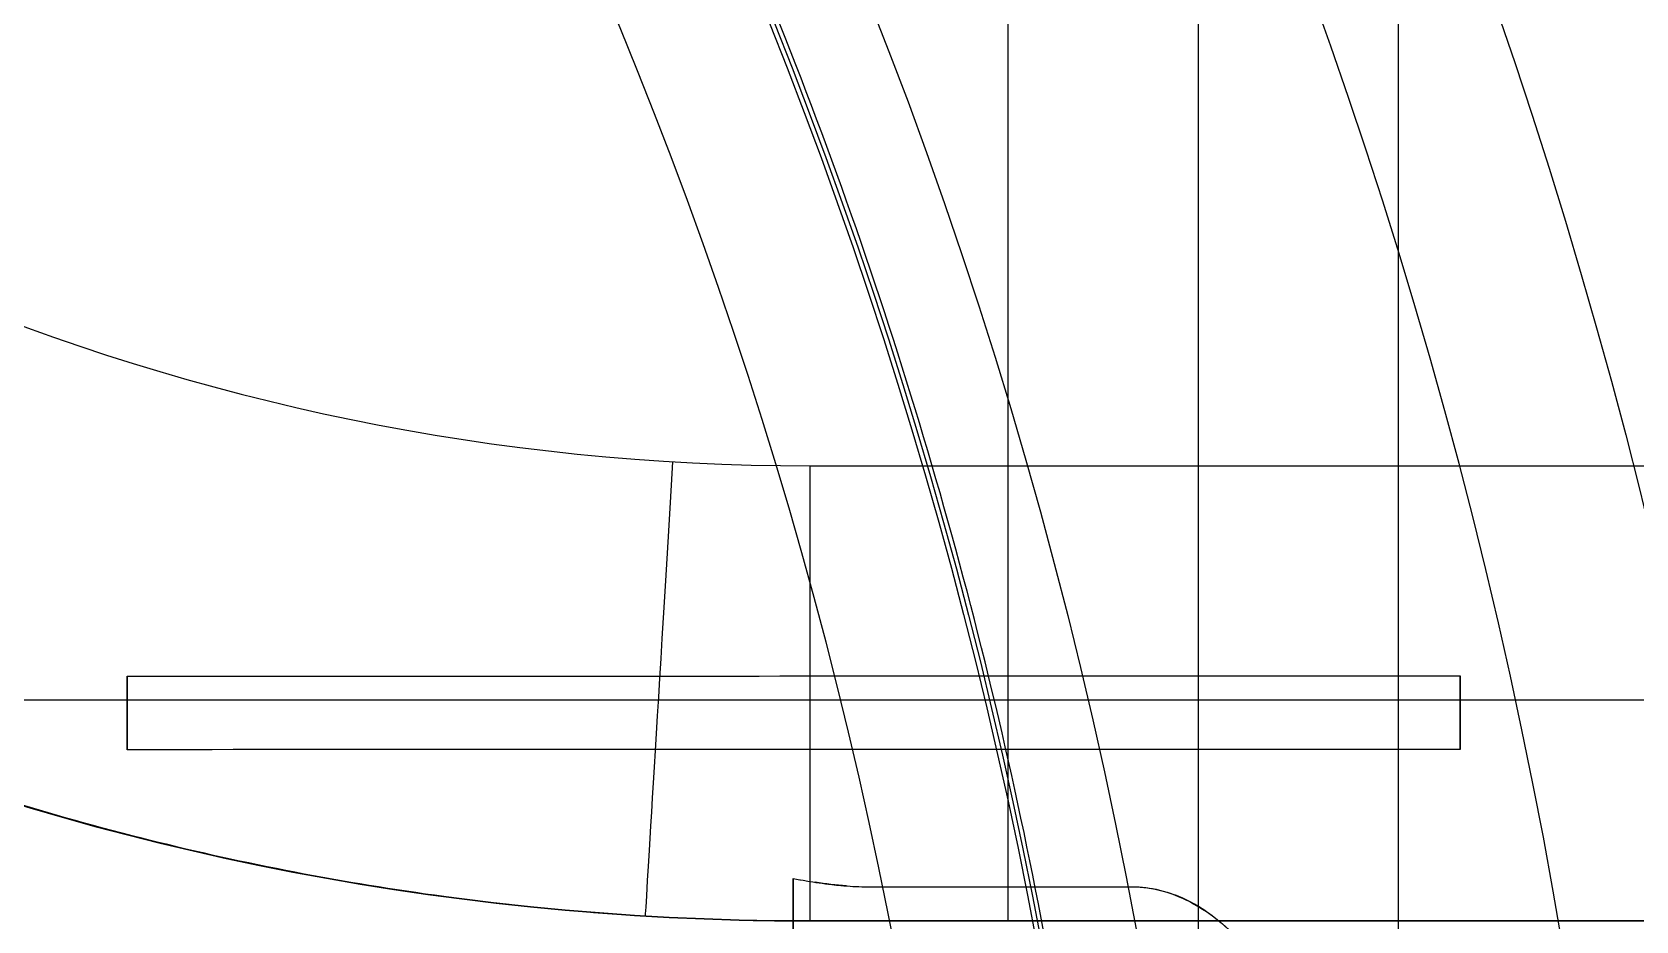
# Model space of a CAD drawing. Header units: centimetres. Extents: x -2.5 to 2.5, y -13.5 to 2.5.
# Drawn here: x 0.8291 to 1.1815, y 0.2 to 0.3953 of the extents above; entities that cross this region are included whole.
import ezdxf

# ---------------------------------------------------------------- set-up
doc = ezdxf.new("R2010")
doc.units = ezdxf.units.CM
doc.layers.add('Default', color=7, linetype='Continuous', true_color=0x000000)

msp = doc.modelspace()

# ---------------------------------------------------------------- linework, layer by layer
at = {"layer": 'Default'}
for p, q in [((1.085444867418393, -0.7031882867385881, 3.05025), (1.085444867418393, 0.7031882867385879, 3.05025)), ((1.129334868729999, -0.5354106253014035, 1.8), (1.129334868729999, 0.5354106252681818, 1.8)), ((1.04359362432205, 0.2, -11.7), (1.04359362432205, 0.4159445745840858, -11.7)), ((0.8499999999999999, 0.2537809012, 2.2623886966595), (0.8499999999999999, 0.237622442142, 2.2623886966595)), ((0.9964499962265, 0.2538141475102001, 2.211502189553624), (0.9964499962265, 0.2538141475102001, 2.208948747876861)), ((1.005420109046515, 0.2538161838581757, 2.205498484485), (1.011999574028707, 0.2538176774938151, 2.205498484485)), ((1.142899992453, 0.2376889347624, 2.150135025192), (1.142899992453, 0.2538473938204, 2.150135025192)), ((-1.934088661488434, 0.2485981687420008, 3.25025), (1.934088661488434, 0.2485981687420008, 3.25025)), ((0.8499999999999999, 0.245701671671, 2.263678292637101), (0.8499999999999999, 0.245701671671, 2.261123870540456)), ((1.142899992453, 0.2457681642914, 2.151424097371856), (1.142899992453, 0.2457681642914, 2.148871834458541)), ((0.9964499962265, 0.2376556884522, 2.21302653604962), (0.9964499962265, 0.2376556884522, 2.210473065171917)), ((1.011999756620934, 0.2376592184772661, 2.207026302257), (1.005416313022498, 0.2376577239384221, 2.207026302257)), ((0.99635707155, 0.2092952670036, 2.2148470802975), (0.99635707155, 0.1929373207968, 2.2148470802975)), ((1.039134641958049, 0.2074998826638, 2.1963377085385), (1.045479510541145, 0.2074998826638, 2.1963377085385)), ((1.041840141405, 0.2074998826638, 2.197804412545185), (1.041840141405, 0.2074998826638, 2.195251234809893)), ((0.99635707155, 0.2011162939002, 2.216136737052604), (0.99635707155, 0.2011162939002, 2.21358320672541)), ((0.9999999999999999, 0.2, -11.450113396515), (2.015138207310135, 0.2, -11.450113396515))]:
    msp.add_line(p, q, dxfattribs=at)
for centre, radius, start, end in [((0, 3.552713678800501e-16, -12.2), 2.499690594652, 270, 90), ((6.260144145811217e-31, -2.810513849101996e-15, -12), 2.15, 6.258339040098019e-14, 180), ((1.026037000564491e-30, -2.847253253075996e-15, -12.2), 2.15, 8.802782785268832e-14, 180), ((0, 0, -12.1), 2.15, 0, 180), ((-1.414489680939823e-09, -1.493782253447762e-09, -11.7), 2.032971016854729, 44.41990661493926, 268.9001442872669), ((-3.742783860616328e-13, -3.552713678800501e-16, 2.203600857458), 2.003255677910626, 58.7228649888192, 180), ((-2.665881612866612e-23, 1.550963648536927e-26, 2.75025), 2, 6.808335925920901e-14, 180.0000000004184), ((8.110872002696602e-24, 6.462348535570529e-28, 3.20025), 2, 359.9999999997692, 180), ((0, 0, 2.97525), 2, 0, 180), ((-1.793662034335766e-44, 5.329070518200752e-16, -3.2), 1.999999999999999, 270, 90), ((-3.781255180363882e-32, -1.577721810442024e-30, 2.70025), 1.95, 4.877168357825511e-14, 180), ((3.794285072632901e-44, 1.893266172530429e-30, 3.25025), 1.95, 5.921042714818517e-14, 180), ((4.571270710749215e-32, -2.68212707775144e-30, 2.733148992834), 1.865415327864, 5.56658527882042e-14, 180), ((9.768836129104305e-31, -2.847253253075997e-15, -12.2), 1.85, 8.802782785268759e-14, 180), ((0, 0, -12.1), 1.85, 0, 180), ((1.776356839400251e-16, 0, 2.3), 1.82, 7.016709298534877e-15, 180), ((0, 0, 2.28), 1.8, 7.016709298534877e-15, 180), ((0, 0, 1.4), 1.8, 0, 180), ((3.552713678800501e-16, 3.552713678800501e-16, 2.197942286341), 1.8, 0, 90.00000000000006), ((3.552713678800501e-16, 3.552713678800501e-16, 2.042057713659), 1.8, 0, 90.00000000000006), ((0, 0, 1.625), 1.775, 270, 90), ((0, 0, 2.218104481907), 1.775, 270, 90), ((0, 0, 1.7715522409535), 1.775, 270, 89.99999999999999), ((0, 0, 2.230604481907), 1.775, 270, 89.53141365220625), ((1.187006049008232e-12, 2.597921877622867e-15, 2.203600857458), 2.003255677909813, 359.9999999999999, 58.72286498885731), ((-2.40802933149098e-12, -1.486122336302742e-12, -11.7), 1.7086088901431, 55.00316425220173, 268.5990959644928), ((0, 0, -11.7), 1.70860889014, 55.00316425226172, 268.5990959644133), ((1.576960784177572e-13, -2.664535259100376e-15, -12.2), 1.700000000000158, 44.99922551872517, 180), ((0, 0, -11.949951539505), 1.7, 44.99922551872132, 180), ((0, -8.881784197001252e-16, -3.2), 1.700000000000001, 270, 90), ((0, 1.776356839400251e-16, 1.943104481907), 1.695, 270, 90), ((0, 1.776356839400251e-16, 2.193104481907), 1.695, 270, 90), ((0, 0, 1.968104481907), 1.67, 270, 90), ((-6.418400859435261e-09, 4.475350401378365e-09, -2.3), 1.60000000544864, 304.7777720339693, 235.2222891541464), ((0, 0, -2.85), 1.6, 270, 90), ((0, 0, 1.4), 1.592735026919, 7.016709298534877e-15, 180), ((0, 0, 1.3), 1.535, 7.016709298534877e-15, 180), ((0, 0, 0.9500000000000001), 1.535, 0, 180), ((-6.090588475787544e-09, 2.87672047960541e-07, 1.6), 1.574999693184827, 110.3329123390494, 69.66708705205367), ((0, 8.881784197001221e-17, 0.5), 1.469836076253, 270.0000000000001, 90), ((-1.802714568569962e-31, -1.037837607336e-15, -2.35), 1.45, 0, 180), ((0, 0, 0.8650000000000001), 1.45, 0, 180), ((6.217248937900877e-16, 6.217248937900877e-16, 0.5019870922842999), 1.449999999999999, 0, 90.00000000061235), ((1.479396646715422e-12, -9.206964080021863e-11, 1.4), 1.525000000073368, 112.0971810042805, 67.9028189950204), ((1, 0.8, -11.45011857674999), 0.6000000000000001, 90, 270), ((-2.003871841296328e-31, -1.055288824224e-15, -2.445), 1.355, 0, 180), ((1, 0.8, -11.1), 0.5, 90, 270), ((0, 0, 1.4), 1.3, 118.4481734429889, 61.55182655701113), ((-3.070880286606946e-17, 1.694822060471779e-12, 1.425), 1.274999999998073, 118.4481734430453, 61.55182655695467), ((0, 0, 1.7315294370165), 1.275, 118.448173467315, 61.55182647779476), ((-3.268433194673234e-13, 9.345413332084718e-13, 2.038058873912966), 1.274999999998938, 269.6396628476234, 61.55182639856582), ((8.881784197001273e-17, -9.174883075502294e-13, 2.143109796070999), 1.181485151023046, 118.722967137101, 61.27703286289901), ((4.440892098500626e-17, -1.101518876112095e-12, 2.097504004866), 1.037010000488325, 123.7969889265694, 56.20301107343055), ((3.579240015483265e-10, 3.067577525328602e-10, 1.800000000155609), 1.24982470060507, 1.253206826696466, 40.44108596794214), ((0, 0, 1.8), 1.249824701076, 1.253206840396972, 40.27234640094927), ((-1.414489503304139e-09, -1.49378216462992e-09, -11.7), 2.032971016854729, 268.9001442872669, 5.645786876412472)]:
    msp.add_arc(centre, radius, start, end, dxfattribs=at)
at = {"layer": 'Default', "extrusion": (0, 0, -1)}
for centre, radius, start, end in [((-3.410332196196464e-07, 8.468541827344467e-07, 11.6), 2.132971868070293, 271.0998644742624, 132.7700319573599), ((0, 0, 0.5500000000000007), 2, 90, 196.6607710957106), ((9.775724749385784e-32, -1.97215226305253e-32, -2.70025), 1.912399958904, 359.9999999999999, 180), ((-5.433453440641863e-31, -1.262177448353619e-30, -2.984452014333), 1.773948508258, 6.671863942229313e-13, 180.0000000000007), ((-1.088625035737969e-30, -2.810513849101997e-15, 12), 1.85, 0, 179.9999999999999), ((1.060544128062e-15, 1.159961016128364e-13, -2.12), 1.845000000000116, 90.00000000000001, 270), ((0, 0, -2.3), 1.832180073765, 7.016709298534877e-15, 180), ((0, 0, 0.9000001103701888), 1.7, 336.1372350324376, 203.862718006589), ((0, 0, -2.238971143170501), 1.8, 0, 180), ((0, 0, -1.7210288568295), 1.8, 0, 180), ((-3.201812861426702e-16, 2.935429677108914e-14, -0.4), 1.700000000000167, 350.0409158370875, 189.9590841629125), ((0, 0, -1.918104481907), 1.775, 90, 270), ((-3.885780586188048e-17, -7.059110240792421e-15, -2.2431044819065), 1.774999999999993, 92.13727618026752, 270.0000000000021), ((0, 0, -1.6), 1.75, 90.00000000000001, 270), ((0, 0, -1.943104481907), 1.75, 90, 270), ((0, 0, -2.193104481907), 1.75, 90.00000000000001, 270), ((0, 0, -2.1), 2, 121.2771350111555, 271.3947626814349), ((2.094679985020775e-11, -3.38454068314655e-11, -2.099999999995208), 2.000000000040343, 121.277135011165, 238.722747128302), ((0, 0, 2.95), 1.7, 90, 270), ((0, 0, 3.075000000000001), 1.7, 90, 270), ((-7.322225008673198e-17, 1.625366508051229e-14, -0.5), 1.6000000000001, 350.0409158370871, 189.9590841629129), ((0, 0, -2.168104481907), 1.67, 90, 270), ((0, 0, -2.068104481907), 1.67, 90, 270), ((0, 0, -1.125), 1.535, 0, 180), ((8.82851878883948e-32, -1.028652756343e-15, 2.3), 1.45, 4.064652518824339e-14, 180), ((0, 0, 2.325), 1.45, 0, 180), ((0, 0, -0.6834935461421502), 1.45, 0, 180), ((5.000772678936243e-14, -9.046399185308474e-11, -1.575), 1.550000000070636, 112.0971810147748, 67.90281898522515), ((-1.776356839400251e-16, -1.278941397231392e-10, -1.425), 1.550000000112033, 112.0971810140798, 67.90281898592026), ((0, 0, -1.5), 1.55, 112.0971810159446, 67.90281898405362), ((-1, 0.8, 11.2), 0.6000000000000001, 270, 90), ((9.640642121862514e-32, -1.129686117272002e-15, 2.85), 1.355, 2.232401029309368e-14, 180), ((0, 0, 2.647500000000001), 1.355, 0, 180), ((4.440892098500626e-17, -1.626077050786989e-12, -1.4), 1.300000000001851, 118.4481734429547, 61.5518265570453), ((1.393624962404618e-08, -2.811223840382127e-08, -2.008428634931692), 1.268181102197558, 116.4704652346586, 63.52953589255723), ((1.001865257421741e-13, -5.231592936638662e-13, -2.128091050515001), 1.218522490780612, 121.2651258924094, 270.360337152387), ((0, 0, -1.935767980715957), 1.068815170782211, 123.1689569521743, 56.83104304862568), ((0, 0, -1.914195773925644), 1.269003428578286, 136.0978551014838, 178.9020945865335), ((-8.22453216642316e-14, 0, -1.8), 1.089826224211892, 139.8675305719289, 220.1324694280711), ((0, -1.010283054355e-15, 2.3), 1.6, 160.3185327471074, 235.2222280634037)]:
    msp.add_arc(centre, radius, start, end, dxfattribs=at)
at = {"layer": 'Default', "extrusion": (6.963337492440337e-05, 1.136543387614958e-14, -0.9999999975755967)}
msp.add_arc((0.0008147298903707467, -1.31912635985857e-13, 11.70025284899621), 1.700000002326435, 359.9999999904506, 124.6181258960143, dxfattribs=at)
at = {"layer": 'Default', "extrusion": (1.185738763352164e-07, 1.917660872554058e-06, -0.9999999999981544)}
msp.add_arc((4.65434932543532e-08, -7.524191470356261e-07, -2.284937504049541), 1.752386096327069, 93.53520999034606, 86.46480574627344, dxfattribs=at)
at = {"layer": 'Default', "extrusion": (-4.416450215434877e-08, 4.392315963832166e-08, 0.9999999999999981)}
msp.add_arc((-1.019762138645356e-07, 9.998766903750547e-08, -2.200000090908275), 1.700000004086728, 304.7777720676715, 235.2222895058525, dxfattribs=at)
at = {"layer": 'Default', "extrusion": (1.792447683750321e-07, -2.74029957633971e-07, -0.9999999999999465)}
msp.add_arc((-3.660868122540455e-07, -5.596745233495262e-07, -2.05177623579187), 1.067802782053502, 123.1390102452997, 56.8609898534229, dxfattribs=at)
at = {"layer": 'Default', "extrusion": (-0.9981889744538223, 0.06015622394089134, 0)}
msp.add_arc((-0.3587074035039491, -11.2, -0.9500639953011092), 0.1, 0, 90, dxfattribs=at)
at = {"layer": 'Default', "extrusion": (1, 0, 0)}
msp.add_arc((0.3, -11.2, 1), 0.1, 90, 180, dxfattribs=at)
at = {"layer": 'Default', "extrusion": (-0.0002270147490681509, 0.9999999742321516, 3.543710165804584e-12)}
msp.add_arc((2.602234083732636e-11, -0.3951913835176362, 0.2535879321319143), 2.788292165667665, 107.7501478710792, 114.1993783577779, dxfattribs=at)
at = {"layer": 'Default', "extrusion": (-0.0002270147490667119, 0.9999999742321516, 3.547389731137565e-12)}
msp.add_arc((1.520060425729171e-11, -0.3925880267490635, 0.2535879321319329), 2.78824554725837, 107.7504545204411, 114.1998088717383, dxfattribs=at)
at = {"layer": 'Default', "extrusion": (0.0002270147515930204, -0.9999999742321509, 3.044673278144831e-12)}
msp.add_arc((-4.498888429491348e-11, -0.3951913835668976, -0.2374294734732401), 2.789714552758273, 65.81383215224788, 72.259282319572, dxfattribs=at)
at = {"layer": 'Default', "extrusion": (0.0002270147515924369, -0.9999999742321509, 3.0430896924517e-12)}
msp.add_arc((5.257329457436207e-11, -0.3925880265833397, -0.2374294734732364), 2.789667957886825, 65.81340234219981, 72.2589761568267, dxfattribs=at)
at = {"layer": 'Default', "extrusion": (0, 1, 0)}
for centre, radius, start, end in [((1.123835247085481e-10, -0.3951913837002746, 0.2074998826638), 2.792100256128131, 111.26655116178, 112.554978769341), ((-6.422981257969696e-10, -0.3925880251583401, 0.2074998826638), 2.792053699379017, 111.2669229912448, 112.5553755435509)]:
    msp.add_arc(centre, radius, start, end, dxfattribs=at)
at = {"layer": 'Default'}
for points, degree in [([(0.9657770032723999, 1.39902636854, -11.70018562705), (0.9443639424964998, 1.397803164057, -11.70018562705), (0.9017175472174999, 1.393081128444, -11.69991385019), (0.8377071911687999, 1.378878937236, -11.70002308377), (0.7753653751581999, 1.357675516961, -11.69999381472), (0.7150574372040999, 1.329414755346, -11.70000165734), (0.6585530601037999, 1.294849932963, -11.69999955592), (0.6060531462798999, 1.254173066865, -11.70000011899), (0.5584934045523998, 1.208079304444, -11.69999996812), (0.5162817437782998, 1.157051263305, -11.70000000854), (0.4798346298374998, 1.101477817609, -11.69999999771), (0.4498812260972999, 1.042556512512, -11.70000000061), (0.4264562771947, 0.9803121555750001, -11.69999999984), (0.4101323181218, 0.9162577535226, -11.70000000004), (0.4008994022635, 0.8504752601760001, -11.69999999999), (0.3989929470310999, 0.7842363491886001, -11.7), (0.4043657518486999, 0.718215928136, -11.7), (0.4170347092922, 0.65299060562, -11.7), (0.4366910522937, 0.5898870328589, -11.7), (0.4633451982449999, 0.528952943317, -11.7), (0.4963477842682, 0.4716794873104, -11.7), (0.5356386443139, 0.4181130113498, -11.7), (0.5804881272429, 0.3693403686135, -11.7), (0.6304090642891, 0.3257938311599, -11.7), (0.6849940808107, 0.2879147420092, -11.7), (0.7431075227528, 0.2564273400585, -11.7), (0.8047227057253, 0.2313785438773, -11.7), (0.8683106261960001, 0.2133818626859, -11.7), (0.9338890839611, 0.202427447498, -11.7), (0.9778611788610001, 0.2, -11.7), (1, 0.2, -11.7)], 3), ([(1.688194301613, 0.2, -11.70020883043), (1.682565729432, 0.2475106174136, -11.70020883043), (1.66733612081, 0.341874899233, -11.69990307901), (1.632390715467, 0.4819572801045, -11.70002597783), (1.585500527172, 0.6190084668542001, -11.69999300967), (1.527205209797, 0.7514070248523, -11.7000019835), (1.457883550264, 0.8783785529810001, -11.69999905632), (1.378026566388, 0.9990050790965, -11.70000179121), (1.288220013623, 1.112417514402, -11.69999377884), (1.188968994339, 1.217922232685, -11.70002309343), (1.081460830863, 1.314279676371, -11.69991384743), (1.005148464935, 1.371847253086, -11.70018562705), (0.9657770032723999, 1.39902636854, -11.70018562705)], 3), ([(1.269520298655649, 0.02777212031329022, 1.820152693664375), (1.268708199764411, 0.06489464022295467, 1.820153401545894), (1.263825367221338, 0.139068306699382, 1.820154900805486), (1.246781669696089, 0.2492588757883691, 1.820156978799781), (1.220149459121436, 0.3575330116601562, 1.820159657314531), (1.184133413103705, 0.4630577692180796, 1.82016031230791), (1.139011597372222, 0.5650193488639461, 1.820168565072437), (1.085129440646516, 0.6626379086210454, 1.820148450149762), (1.022900789285126, 0.7551602940402651, 1.820234104146708), (0.9761750040082329, 0.8129676066046045, 1.820027929696276), (0.951588217495851, 0.8407944321155324, 1.82002863609)], 3), ([(0.8053159254778001, -0.7042683456833001, 1.819967277391), (0.8278029405966001, -0.6785550945632001, 1.819967275903), (0.8703183459315, -0.6249669718157, 1.819759656615), (0.9261108988127001, -0.5388463931541, 1.819843103735), (0.9734114307268, -0.4477807079427001, 1.819820744186), (1.011783876618, -0.3526055598851, 1.819826735261), (1.040875061816, -0.2541974430029, 1.819825130509), (1.06041880891, -0.1534575808446, 1.819825558443), (1.070235763059, -0.05130967394988, 1.819825451459), (1.070235819205, 0.05130850010973001, 1.819825451459001), (1.060418977812, 0.1534564136424, 1.819825558443001), (1.040875340111, 0.2541963060108, 1.819825130509001), (1.011784256543, 0.3526044695343, 1.819826735262001), (0.9734119168864, 0.4477796520584, 1.819820744182), (0.9261114577842, 0.5388454386324, 1.819843103749), (0.8703189176766, 0.6249661847617001, 1.819759656562), (0.8278034740700001, 0.6785544477064, 1.819967276015001), (0.8053161755913001, 0.7042680596925001, 1.819967277345)], 3), ([(0.8732142170206999, 0.6610821826647, 3.00025), (0.68184418114445, 0.46971214678845, 3.00025), (0.4904741452682, 0.2783421109122, 3.00025)], 2), ([(0.4909104886577, 0.2080677761831, 3.05025), (0.7144983133587001, 0.4316556008841, 3.05025), (0.9380861380597001, 0.6552434255851, 3.05025)], 2), ([(1, 0.3, -11.1), (1.4751251070955, 0.2999999664727, -11.1), (1.950250214191, 0.2999999329454, -11.1)], 2), ([(0.8500000000000001, 0.2537809012, 2.260364169392), (0.8500000000000001, 0.2537809012, 2.2616413734535), (0.8500000000000001, 0.2537809012, 2.262918577515)], 2), ([(0.8500000000000001, 0.237622442142, 2.26185878827), (0.8500000000000001, 0.2403174350776, 2.261617772571), (0.8500000000000001, 0.2457052902345, 2.261127666056), (0.8500000000000001, 0.2510895278924, 2.260621373254), (0.8500000000000001, 0.2537809012, 2.260364169392)], 3), ([(0.8500000000000001, 0.237622442142, 2.264413223927), (0.8500000000000001, 0.2394190743497, 2.264252546497), (0.8500000000000001, 0.2430114133558, 2.263927600832), (0.8500000000000001, 0.2483976169087, 2.26342937631), (0.8500000000000001, 0.2519867071162999, 2.263090044681), (0.8500000000000001, 0.2537809012, 2.262918577515)], 3), ([(1.142899992453, 0.2538473938204, 2.150630638446), (1.142899992453, 0.2538473938204, 2.1493545149505), (1.142899992453, 0.2538473938204, 2.148078391455)], 2), ([(1.142899992453, 0.2538473938204, 2.148078391455), (1.142899992453, 0.251156175345, 2.148347005820001), (1.142899992453, 0.2457720197095, 2.148875777906), (1.142899992453, 0.2403840090944, 2.1493876588), (1.142899992453, 0.2376889347624, 2.149639380587)], 3), ([(1.142899992453, 0.2538473938204, 2.150630638446), (1.142899992453, 0.2520532758027, 2.150809715531), (1.142899992453, 0.2484642557276, 2.151164113254), (1.142899992453, 0.2430780640913, 2.151684461845), (1.142899992453, 0.239485620807, 2.152023843855), (1.142899992453, 0.2376889347624, 2.152191658929)], 3), ([(0.8500000000000001, 0.237622442142, 2.264413223927), (0.8500000000000001, 0.237622442142, 2.2631360060985), (0.8500000000000001, 0.237622442142, 2.26185878827)], 2), ([(1.142899992453, 0.2376889347624, 2.149639380587), (1.142899992453, 0.2376889347624, 2.150915519758), (1.142899992453, 0.2376889347624, 2.152191658929)], 2), ([(0.99635707155, 0.1929373207968, 2.214200847753), (0.99635707155, 0.1956657481404, 2.213999109028), (0.99635707155, 0.2011203018948, 2.213587196573), (0.99635707155, 0.2065708482869, 2.213158397716), (0.99635707155, 0.2092952670036, 2.212939770696)], 3), ([(0.99635707155, 0.2092952670036, 2.212939770696), (0.99635707155, 0.2092952670036, 2.2142165297255), (0.99635707155, 0.2092952670036, 2.215493288755)], 2), ([(0.99635707155, 0.1929373207968, 2.216754389899), (0.99635707155, 0.1947562452973, 2.216619896849), (0.99635707155, 0.198393091499, 2.216347160444), (0.99635707155, 0.2038457888925, 2.215926783911), (0.99635707155, 0.2074790398537, 2.215639038715), (0.99635707155, 0.2092952670036, 2.215493288755)], 3), ([(0.99635707155, 0.2092952670036, 2.212939770696), (0.9992938121530002, 0.2087748341216999, 2.211859641684), (1.00494146255, 0.2078595909543, 2.20976404207), (1.010193386127, 0.2074998826638, 2.207757037712), (1.012715017755, 0.2074998826638, 2.206775590121)], 3), ([(0.99635707155, 0.2092952670036, 2.215493288755), (0.9983042497688728, 0.2089501998221333, 2.214777105500485), (1.002106497342746, 0.2083119794945315, 2.213370683954117), (1.00756545978132, 0.2076593722216141, 2.211316807353907), (1.01102745389941, 0.2074998891774307, 2.209985820874369), (1.012715017587, 0.2074998826638, 2.209328990173)], 3), ([(1.008025340680996, 0.2076878198224364, 2.211134439438), (1.005756764022048, 0.2078617917692282, 2.211134439438), (1.003493351065543, 0.2081445346334866, 2.211134439438), (1.001239090894726, 0.2084848209466779, 2.211134439438)], 3), ([(1.012715017755, 0.2074998826638, 2.206775590121), (1.012715017671, 0.2074998826638, 2.208052290147), (1.012715017587, 0.2074998826638, 2.209328990173)], 2), ([(1.070965264309, 0.2074998826638, 2.185899373344), (1.070965264766, 0.2074998826638, 2.184622900124), (1.070965265223, 0.2074998826638, 2.183346426904)], 2), ([(1.070965265223, 0.2074998826638, 2.183346426904), (1.07313832891, 0.2074998826638, 2.182443870533), (1.077541430236, 0.2069140798038, 2.180656321409), (1.08476394187, 0.2038972750246, 2.177864445108999), (1.091247633315, 0.1992398670002, 2.175486932299), (1.097270834294, 0.1927154935031, 2.173420431714999), (1.10161625207, 0.1846463291424, 2.17215230579), (1.104045124554, 0.1760259674238, 2.171715407898), (1.105149481927, 0.1654421189078, 2.171946163174), (1.105049953439, 0.1543532464085, 2.172679040734), (1.104504686047, 0.1441563115398, 2.173504760922), (1.103158862866, 0.1351317475178, 2.174572075659), (1.10116187968, 0.127558498859, 2.17581419864), (1.098611958431, 0.1211105064498, 2.177215888853), (1.095489471721, 0.1155684716214, 2.178801777792), (1.091661473541, 0.1105576325481, 2.180647727715), (1.087223332183, 0.1059311352867, 2.182718451716), (1.084045088375, 0.1031684034516, 2.184166595655), (1.0824025284, 0.1018381895322, 2.184908186278)], 3), ([(1.070965265222537, 0.2074998826637845, 2.185899372964565), (1.070965265222537, 0.2074998826637846, 2.184623546042383), (1.070965265222537, 0.2074998826637846, 2.1833477191202)], 2), ([(1.087041536497122, 0.2021401762893934, 2.1795882853755), (1.084889549759329, 0.2035883244425348, 2.1795882853755), (1.082604509621029, 0.2047981025530468, 2.1795882853755), (1.080245407269675, 0.2056996336405031, 2.1795882853755)], 3), ([(1, 0.2, -11.7), (1.3440971508065, 0.2, -11.700104415215), (1.688194301613, 0.2, -11.70020883043)], 2), ([(1, 0.2, -11.2), (1, 0.2, -11.45), (1, 0.2, -11.7)], 2), ([(1.990109951073, 0.1999999999986, -11.1999999741), (1.4950549755365, 0.1999999999993, -11.19999998705), (1, 0.2, -11.2)], 2)]:
    msp.add_open_spline(points, degree=degree, dxfattribs=at)
msp.add_open_spline([(1.070965264309, 0.2074998826638, 2.185899373344), (1.072817050873538, 0.2074998802893217, 2.185130240819797), (1.076708834799738, 0.2070754379897907, 2.183543676830514), (1.0835583736895, 0.2045397011786829, 2.180874036008853), (1.090117544328941, 0.2001747985655364, 2.178446088653741), (1.095717417917042, 0.194564313215886, 2.176495439722599), (1.100070177636712, 0.1879475759621688, 2.175127430064391), (1.103022576835014, 0.180293633276994, 2.174410302678289), (1.104751265031992, 0.1711169739679672, 2.174296642412984), (1.105172847722049, 0.1605557178567991, 2.174798894944815), (1.104903704864199, 0.1489154874441424, 2.175618341867036), (1.103548725125964, 0.1362734044912258, 2.176902325951319), (1.100603008280665, 0.1254547983301045, 2.178713244795159), (1.096459157943348, 0.116735256510736, 2.180892339263899), (1.090617994527802, 0.1091302659513865, 2.183707833390089), (1.085345969956543, 0.1042219118913367, 2.186132218181464), (1.0824025284, 0.1018381895322, 2.187461162853)], degree=3, knots=[-1.339205580208805, -1.339205580208805, -1.339205580208805, -1.339205580208805, -1.243548397085419, -1.147890828078904, -1.052233259072295, -0.9565756900656863, -0.8609181210590775, -0.7652605520526027, -0.6696029830459939, -0.573945414039385, -0.4782878450329101, -0.3826302760263013, -0.2869727070196925, -0.1913151380130838, -0.09565756900660886, 0, 0, 0, 0], dxfattribs=at)

doc.saveas('drawing.dxf')
